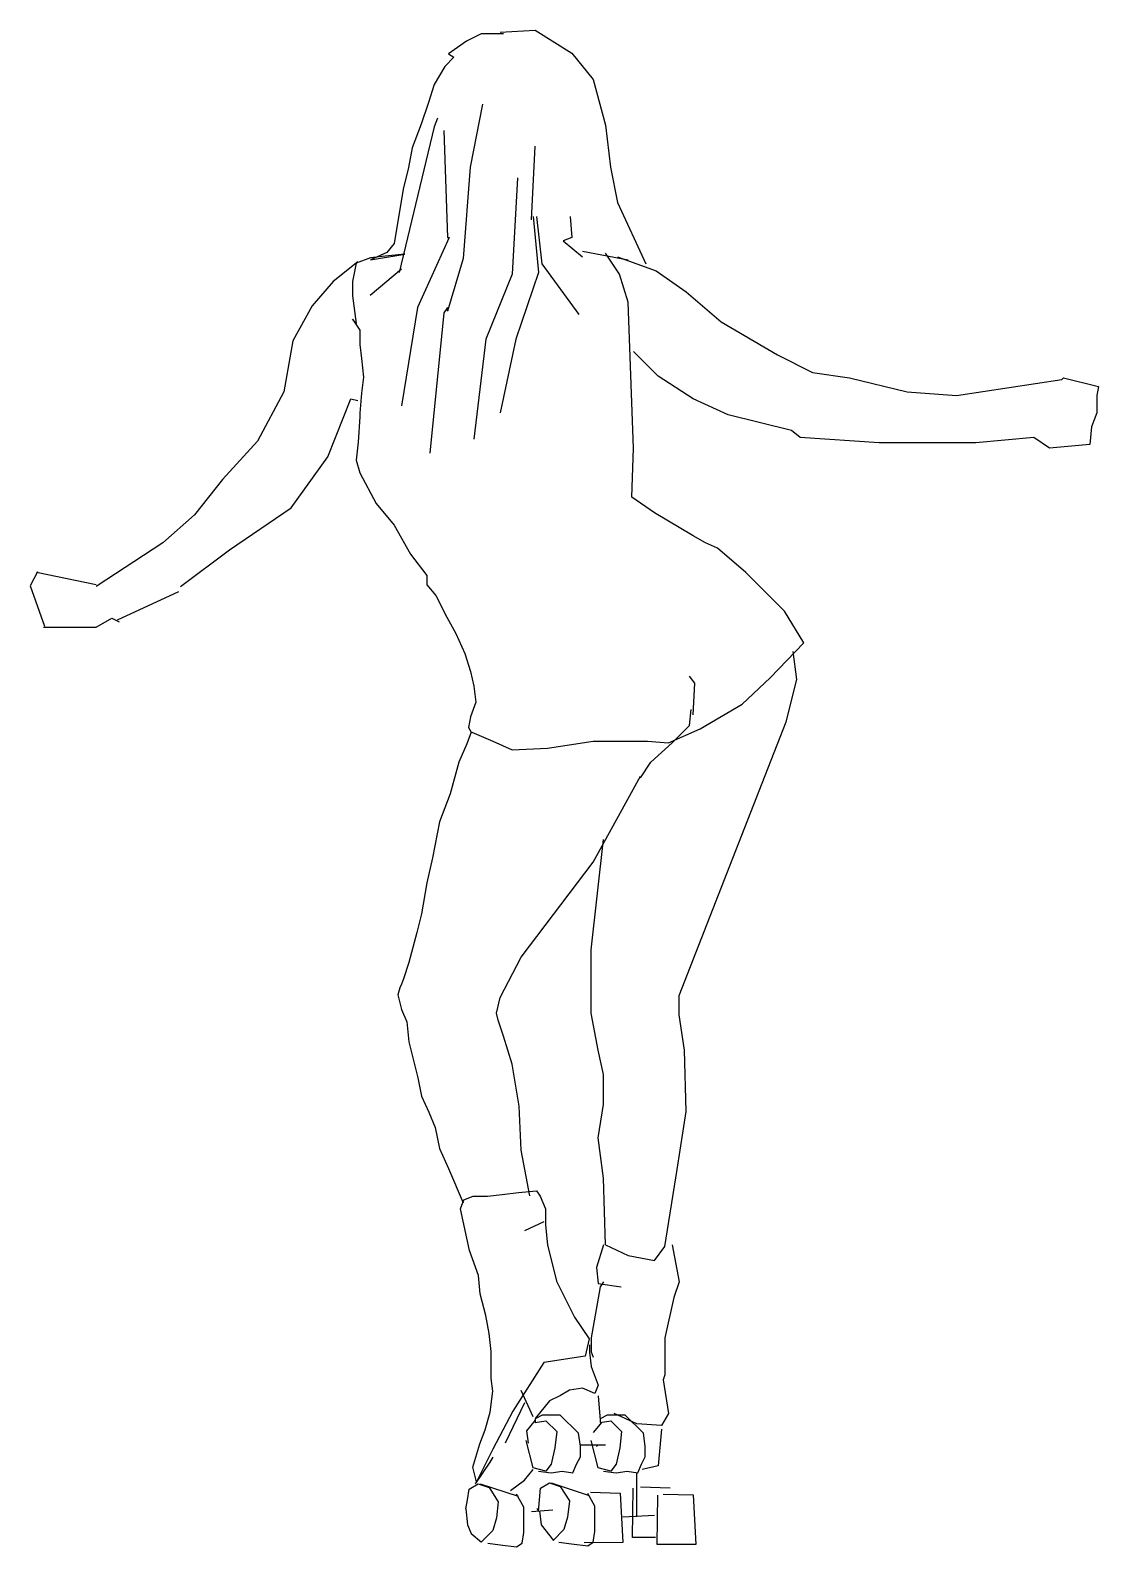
# Model space of a CAD drawing. Extents: x 2769 to 3828, y -2840 to -1337.
import ezdxf

# ---------------------------------------------------------------- set-up
doc = ezdxf.new("R2010")
doc.units = 0
doc.header["$LTSCALE"] = 1270
doc.header["$MEASUREMENT"] = 0
doc.layers.get('0').update_dxf_attribs({"linetype": 'CONTINUOUS'})

msp = doc.modelspace()

# ---------------------------------------------------------------- linework, layer by layer
at = {"linetype": 'CONTINUOUS'}
for p, q in [((3234.3, -1338.9), (3269.1, -1337.1)), ((3269.1, -1337.1), (3305.6, -1359.8)), ((3201.2, -1347.8), (3183.2, -1360.4)), ((3215.6, -1340.7), (3201.2, -1347.8)), ((3237.7, -1340.5), (3215.6, -1340.7)), ((3188.6, -1363.9), (3179.6, -1373)), ((3183.2, -1360.4), (3188.6, -1363.9)), ((3305.6, -1359.8), (3326.5, -1385.9)), ((3179.6, -1373), (3168.9, -1390.9)), ((3168.9, -1390.9), (3163.5, -1408.7)), ((3326.5, -1385.9), (3338.7, -1431.1)), ((3163.5, -1408.7), (3156.3, -1430.2)), ((3216.9, -1410.2), (3204.7, -1472.9)), ((3172.5, -1424.1), (3169, -1432.8)), ((3169, -1432.8), (3134.2, -1577.3)), ((3156.3, -1430.2), (3147.3, -1453.5)), ((3178.6, -1436.3), (3182.1, -1542.5)), ((3338.7, -1431.1), (3343.9, -1472.9)), ((3147.3, -1453.5), (3143.7, -1473.2)), ((3265.6, -1525.1), (3269.1, -1452)), ((3143.7, -1473.2), (3138.3, -1494.7)), ((3204.7, -1472.9), (3197.7, -1563.3)), ((3343.9, -1472.9), (3350.8, -1507.7)), ((3251.7, -1483.3), (3246.4, -1579)), ((3138.3, -1494.7), (3129.3, -1548.5)), ((3350.8, -1507.7), (3378.7, -1568.6)), ((3267.3, -1521.6), (3272.5, -1577.3)), ((3276, -1568.6), (3270.8, -1521.6)), ((3303.9, -1521.6), (3305.6, -1542.5)), ((3129.3, -1548.5), (3122.1, -1557.4)), ((3183.8, -1542.5), (3152.5, -1612.1)), ((3182.1, -1542.5), (3183.8, -1542.5)), ((3305.6, -1542.5), (3296.9, -1545.9)), ((3296.9, -1545.9), (3316, -1561.6)), ((3106, -1562.7), (3091.7, -1568.1)), ((3122.1, -1557.4), (3106, -1564.6)), ((3106, -1564.6), (3140.1, -1559.2)), ((3120.4, -1561), (3106, -1562.7)), ((3140.1, -1559.2), (3120.4, -1561)), ((3197.7, -1563.3), (3182.1, -1615.5)), ((3361.3, -1565.1), (3316, -1556.4)), ((3352.6, -1579), (3338.7, -1558.1)), ((3350.8, -1561.6), (3389.1, -1575.5)), ((3093.3, -1566.8), (3069, -1586)), ((3091.7, -1568.1), (3088.1, -1586)), ((3136.8, -1573.8), (3105.5, -1599.9)), ((3272.5, -1577.3), (3249.9, -1643.4)), ((3312.6, -1619), (3276, -1568.6)), ((3389.1, -1575.5), (3418.7, -1596.4)), ((3069, -1586), (3048.1, -1610.3)), ((3088.1, -1586), (3088.1, -1600.3)), ((3246.4, -1579), (3220.3, -1643.4)), ((3361.3, -1606.8), (3352.6, -1579)), ((3088.1, -1600.3), (3091.7, -1627.7)), ((3366.5, -1751.3), (3361.3, -1606.8)), ((3418.7, -1596.4), (3453.5, -1626)), ((3048.1, -1610.3), (3028.9, -1645.1)), ((3088.2, -1623.6), (3095.3, -1634.3)), ((3091.7, -1627.7), (3088.2, -1623.6)), ((3152.5, -1612.1), (3136.8, -1709.5)), ((3178.6, -1617.3), (3164.7, -1756.5)), ((3182.1, -1612.1), (3178.6, -1617.3)), ((3182.1, -1615.5), (3182.1, -1612.1)), ((3095.3, -1634.3), (3095.3, -1648.7)), ((3453.5, -1626), (3509.2, -1659)), ((3028.9, -1645.1), (3020.2, -1695.6)), ((3095.3, -1648.7), (3096.9, -1662.5)), ((3220.3, -1643.4), (3208.2, -1742.6)), ((3249.9, -1643.4), (3234.3, -1716.5)), ((3096.9, -1662.5), (3099, -1681)), ((3390.9, -1679.9), (3366.5, -1655.6)), ((3509.2, -1659), (3544, -1676.4)), ((3099, -1681), (3097.1, -1697)), ((3425.7, -1702.5), (3390.9, -1679.9)), ((3544, -1676.4), (3580.5, -1681.7)), ((3580.5, -1681.7), (3637.9, -1695.6)), ((3686.7, -1699.1), (3791.1, -1683.4)), ((3791.1, -1683.4), (3792.8, -1681.7)), ((3792.8, -1681.7), (3827.6, -1690.4)), ((3020.2, -1695.6), (2994.1, -1744.3)), ((3097.1, -1697), (3095.3, -1716.7)), ((3637.9, -1695.6), (3686.7, -1699.1)), ((3827.6, -1690.4), (3825.9, -1699.1)), ((3063.7, -1760), (3086.4, -1702.5)), ((3086.4, -1702.5), (3093.3, -1704.3)), ((3460.5, -1718.2), (3425.7, -1702.5)), ((3825.9, -1699.1), (3825.9, -1716.5)), ((3095.3, -1720.3), (3093.6, -1745.4)), ((3095.3, -1716.7), (3095.3, -1720.3)), ((3523.1, -1733.9), (3460.5, -1718.2)), ((3825.9, -1716.5), (3820.6, -1730.4)), ((3531.8, -1740.8), (3523.1, -1733.9)), ((3610.1, -1746), (3531.8, -1740.8)), ((3763.2, -1740.8), (3705.8, -1746)), ((3778.9, -1751.3), (3763.2, -1740.8)), ((3820.6, -1730.4), (3818.9, -1747.8)), ((2994.1, -1744.3), (2959.3, -1782.6)), ((3093.6, -1745.4), (3091.8, -1763.3)), ((3364.8, -1800), (3366.5, -1751.3)), ((3705.8, -1746), (3610.1, -1746)), ((3818.9, -1747.8), (3778.9, -1751.3)), ((3027.2, -1810.4), (3063.7, -1760)), ((3091.8, -1763.3), (3095.3, -1775.8)), ((2959.3, -1782.6), (2931.5, -1817.4)), ((3095.3, -1775.8), (3111.5, -1806.3)), ((3387.4, -1815.6), (3364.8, -1800)), ((2931.5, -1817.4), (2900.2, -1845.2)), ((2966.3, -1852.2), (3027.2, -1810.4)), ((3111.5, -1806.3), (3129.4, -1827.7)), ((3425.7, -1838.3), (3387.4, -1815.6)), ((3129.4, -1827.7), (3145.6, -1856.4)), ((2900.2, -1845.2), (2834.1, -1888.7)), ((3437.8, -1845.2), (3425.7, -1838.3)), ((3450, -1850.4), (3437.8, -1845.2)), ((2917.6, -1888.7), (2966.3, -1852.2)), ((3145.6, -1856.4), (3161.8, -1877.8)), ((3477.9, -1874.8), (3450, -1850.4)), ((2775.8, -1873.9), (2768.8, -1887.8)), ((2834.1, -1887), (2774.9, -1874.8)), ((3161.8, -1877.8), (3161.8, -1886.8)), ((3516.1, -1913.1), (3477.9, -1874.8)), ((2768.8, -1887.8), (2782.7, -1927.9)), ((2915.8, -1893.9), (2854.9, -1921.8)), ((3161.8, -1886.8), (3170.8, -1897.6)), ((3170.8, -1897.6), (3181.5, -1919.1)), ((2834.1, -1928.7), (2849.7, -1920)), ((2849.7, -1920), (2856.7, -1923.5)), ((3181.5, -1919.1), (3190.5, -1935.2)), ((3535.3, -1944.4), (3516.1, -1913.1)), ((2781.9, -1928.7), (2834.1, -1928.7)), ((3190.5, -1935.2), (3199.5, -1954.9)), ((3502.2, -1979.2), (3535.3, -1944.4)), ((3528.3, -1980.9), (3524.8, -1953.1)), ((3199.5, -1954.9), (3204.9, -1972.8)), ((3204.9, -1972.8), (3208.4, -1987.2)), ((3427.4, -1984.4), (3422.2, -1977.5)), ((3425.7, -2015.7), (3427.4, -1984.4)), ((3474.4, -2005.3), (3502.2, -1979.2)), ((3517.9, -2022.7), (3528.3, -1980.9)), ((3208.4, -1987.2), (3210.2, -2003.2)), ((3210.2, -2003.2), (3204.9, -2017.6)), ((3422.2, -2026.2), (3423.9, -2010.5)), ((3432.6, -2029.7), (3474.4, -2005.3)), ((3204.9, -2017.6), (3203, -2028.4)), ((3203, -2028.4), (3205.6, -2033.1)), ((3404.8, -2043.6), (3422.2, -2026.2)), ((3462.2, -2165.4), (3517.9, -2022.7)), ((3201.4, -2044.4), (3193.5, -2062.7)), ((3205.6, -2033.1), (3201.4, -2044.4)), ((3206.4, -2033.1), (3227.3, -2041.8)), ((3227.3, -2041.8), (3246.4, -2050.5)), ((3281.2, -2048.8), (3326.5, -2041.8)), ((3326.5, -2041.8), (3357.8, -2041.8)), ((3357.8, -2041.8), (3380.4, -2041.8)), ((3380.4, -2041.8), (3401.3, -2043.6)), ((3383.9, -2062.7), (3404.8, -2043.6)), ((3401.3, -2043.6), (3432.6, -2029.7)), ((3246.4, -2050.5), (3281.2, -2048.8)), ((3193.5, -2062.7), (3184.8, -2094.1)), ((3373.5, -2078.4), (3383.9, -2062.7)), ((3326.5, -2161.9), (3373.5, -2076.6)), ((3184.8, -2094.1), (3174.3, -2122)), ((3174.3, -2122), (3167.3, -2157.5)), ((3324.7, -2248.9), (3336.9, -2139.3)), ((3167.3, -2157.5), (3161.9, -2182.4)), ((3255.1, -2255.9), (3326.5, -2161.9)), ((3411.7, -2294.1), (3462.2, -2165.4)), ((3161.9, -2182.4), (3156.5, -2213)), ((3156.5, -2213), (3151.7, -2231.6)), ((3151.7, -2231.6), (3143.9, -2261.3)), ((3324.7, -2275), (3324.7, -2248.9)), ((3143.9, -2261.3), (3138.5, -2277.4)), ((3234.3, -2295.9), (3255.1, -2255.9)), ((3136.7, -2282.8), (3134.9, -2286.3)), ((3138.5, -2277.4), (3136.7, -2282.8)), ((3324.7, -2311.5), (3324.7, -2275)), ((3134.9, -2286.3), (3133.1, -2293.4)), ((3133.1, -2293.4), (3136.7, -2307.8)), ((3230.8, -2311.5), (3234.3, -2295.9)), ((3411.7, -2313.3), (3411.7, -2294.1)), ((3136.7, -2307.8), (3142.1, -2320.3)), ((3232.5, -2318.5), (3230.8, -2311.5)), ((3331.7, -2348.1), (3324.7, -2311.5)), ((3417, -2348.1), (3411.7, -2313.3)), ((3142.1, -2320.3), (3143.9, -2340.1)), ((3237.7, -2334.2), (3232.5, -2318.5)), ((3143.9, -2340.1), (3152.9, -2375.8)), ((3246.4, -2362), (3237.7, -2334.2)), ((3336.9, -2372.4), (3331.7, -2348.1)), ((3418.7, -2409), (3417, -2348.1)), ((3253.4, -2403.8), (3246.4, -2362)), ((3336.9, -2402), (3336.9, -2372.4)), ((3152.9, -2375.8), (3156.5, -2393.8)), ((3156.5, -2393.8), (3163.7, -2409.8)), ((3255.1, -2447.3), (3253.4, -2403.8)), ((3331.7, -2435.1), (3336.9, -2402)), ((3163.7, -2409.8), (3170.1, -2424.8)), ((3410, -2466.4), (3418.7, -2409)), ((3170.1, -2424.8), (3174.4, -2445.8)), ((3336.9, -2475.1), (3331.7, -2435.1)), ((3174.4, -2445.8), (3183.4, -2465.4)), ((3263.8, -2492.5), (3255.1, -2447.3)), ((3183.4, -2465.4), (3197.7, -2499.5)), ((3338.7, -2541.2), (3336.9, -2475.1)), ((3397.8, -2543), (3410, -2466.4)), ((3198.6, -2496.6), (3207.6, -2493)), ((3207.6, -2493), (3222, -2493)), ((3222, -2493), (3236.3, -2491.3)), ((3236.3, -2491.3), (3252.5, -2489.5)), ((3252.5, -2489.5), (3270.5, -2487.6)), ((3270.5, -2487.6), (3274, -2493)), ((3274, -2493), (3279.4, -2505.5)), ((3195.1, -2505.5), (3198.6, -2496.6)), ((3203.9, -2546.8), (3195.1, -2505.5)), ((3279.4, -2505.5), (3279.4, -2521.6)), ((3277.8, -2518.6), (3258.6, -2527.3)), ((3279.4, -2521.6), (3281.2, -2541.3)), ((3212.9, -2571.8), (3203.9, -2546.8)), ((3281.2, -2541.3), (3290.2, -2577.1)), ((3336.9, -2541.2), (3330, -2563.8)), ((3338.7, -2541.2), (3361.3, -2551.7)), ((3361.3, -2551.7), (3387.4, -2556.9)), ((3387.4, -2556.9), (3397.8, -2543)), ((3404.8, -2541.2), (3411.7, -2577.8)), ((3330, -2563.8), (3331.7, -2579.5)), ((3214.7, -2589.7), (3212.9, -2571.8)), ((3290.2, -2577.1), (3308.2, -2612.9)), ((3333.4, -2583), (3324.7, -2633.4)), ((3331.7, -2579.5), (3354.3, -2583)), ((3336.9, -2577.8), (3333.4, -2583)), ((3411.7, -2577.8), (3406.5, -2593.4)), ((3220.1, -2611.3), (3214.7, -2589.7)), ((3406.5, -2593.4), (3397.8, -2633.4)), ((3223.6, -2629.1), (3220.1, -2611.3)), ((3308.2, -2612.9), (3322.5, -2634.4)), ((3225.5, -2647), (3223.6, -2629.1)), ((3322.5, -2634.4), (3318.6, -2651.7)), ((3323, -2640.4), (3323, -2647.5)), ((3324.7, -2633.4), (3324.7, -2647.4)), ((3397.8, -2633.4), (3397.8, -2670)), ((3225.5, -2661.4), (3225.5, -2647)), ((3277.7, -2658), (3247, -2706.3)), ((3318.6, -2651.7), (3277.7, -2658)), ((3323, -2647.5), (3324.7, -2661.9)), ((3324.7, -2647.4), (3326.5, -2652.6)), ((3225.5, -2673.9), (3225.5, -2661.4)), ((3227.3, -2686.3), (3225.5, -2673.9)), ((3324.7, -2661.9), (3331.6, -2680.4)), ((3397.8, -2670), (3396.1, -2675.2)), ((3396.1, -2675.2), (3401.3, -2708.3)), ((3224.7, -2707.3), (3227.3, -2686.3)), ((3267.3, -2711.7), (3255.1, -2685.6)), ((3294.3, -2690.6), (3283.5, -2695.9)), ((3303.3, -2685.2), (3294.3, -2690.6)), ((3315.9, -2683.4), (3303.3, -2685.2)), ((3328.3, -2688.8), (3315.9, -2683.4)), ((3331.6, -2680.4), (3328.3, -2688.8)), ((3331.7, -2690.9), (3333.4, -2715.2)), ((3258.6, -2697.8), (3239.5, -2737.8)), ((3283.5, -2695.9), (3269.1, -2713.4)), ((3219.5, -2724.7), (3224.7, -2707.3)), ((3247, -2706.3), (3227.3, -2743.8)), ((3269.1, -2715.2), (3260.4, -2725.7)), ((3276.1, -2710.2), (3269.1, -2713.8)), ((3269.1, -2713.8), (3269.1, -2717.4)), ((3269.1, -2717.4), (3279.7, -2715.6)), ((3286.9, -2710.2), (3276.1, -2710.2)), ((3279.7, -2715.6), (3290.5, -2726.4)), ((3294, -2710.2), (3286.9, -2710.2)), ((3312, -2728.1), (3294, -2710.2)), ((3335.2, -2717), (3326.5, -2727.4)), ((3340.5, -2710.2), (3333.4, -2713.8)), ((3333.4, -2713.8), (3333.4, -2717.4)), ((3333.4, -2717.4), (3344.1, -2715.6)), ((3351.3, -2710.2), (3340.5, -2710.2)), ((3344.1, -2715.6), (3354.8, -2726.4)), ((3370, -2718.7), (3347.4, -2708.3)), ((3358.4, -2710.2), (3351.3, -2710.2)), ((3376.4, -2728.1), (3358.4, -2710.2)), ((3394.3, -2720.4), (3370, -2718.7)), ((3401.3, -2708.3), (3394.3, -2720.4)), ((3214.3, -2738.7), (3219.5, -2724.7)), ((3267.2, -2762.2), (3260.1, -2735.3)), ((3260.4, -2725.7), (3262.1, -2737.8)), ((3290.5, -2726.4), (3288.6, -2742.4)), ((3313.9, -2740.7), (3312, -2728.1)), ((3331.6, -2762.2), (3324.5, -2735.3)), ((3354.8, -2726.4), (3353, -2742.4)), ((3378.2, -2740.7), (3376.4, -2728.1)), ((3394.3, -2723.9), (3390.9, -2760.5)), ((3207.5, -2761.8), (3214.3, -2738.7)), ((3227.3, -2743.8), (3211.1, -2776.1)), ((3288.6, -2742.4), (3285.1, -2758.6)), ((3313.9, -2751.4), (3313.9, -2740.7)), ((3314.3, -2739.6), (3338.7, -2739.6)), ((3331.7, -2739.6), (3330, -2741.3)), ((3353, -2742.4), (3349.4, -2758.6)), ((3378.2, -2751.4), (3378.2, -2740.7)), ((3211.1, -2776.1), (3207.5, -2761.8)), ((3224.2, -2756.8), (3209.8, -2778.3)), ((3227.3, -2751.8), (3224.2, -2756.8)), ((3258.6, -2774.4), (3267.3, -2763.9)), ((3279.7, -2765.7), (3267.2, -2762.2)), ((3272.5, -2765.7), (3285.1, -2767.4)), ((3285.1, -2758.6), (3279.7, -2765.7)), ((3285.1, -2767.4), (3295.9, -2765.7)), ((3295.9, -2765.7), (3306.6, -2767.4)), ((3306.6, -2767.4), (3310.2, -2758.6)), ((3310.2, -2758.6), (3313.9, -2751.4)), ((3344.1, -2765.7), (3331.6, -2762.2)), ((3336.9, -2765.7), (3349.4, -2767.4)), ((3349.4, -2758.6), (3344.1, -2765.7)), ((3349.4, -2767.4), (3360.2, -2765.7)), ((3360.2, -2765.7), (3371, -2767.4)), ((3371, -2767.4), (3374.6, -2758.6)), ((3374.6, -2758.6), (3378.2, -2751.4)), ((3390.9, -2760.5), (3375.2, -2763.9)), ((3203.8, -2783.4), (3212.8, -2778.1)), ((3212.8, -2778.1), (3223.6, -2781.7)), ((3252.5, -2790.9), (3214.9, -2778.5)), ((3244.7, -2784.8), (3258.6, -2774.4)), ((3274.3, -2782.6), (3283.2, -2777.2)), ((3283.2, -2777.2), (3294, -2780.8)), ((3323, -2790), (3285.3, -2777.6)), ((3294, -2780.8), (3303.1, -2795.2)), ((3370, -2810.9), (3370, -2767.4)), ((3200.3, -2803.1), (3202, -2794.2)), ((3202, -2794.2), (3203.8, -2783.4)), ((3223.6, -2781.7), (3232.6, -2796)), ((3232.6, -2796), (3230.8, -2812)), ((3257.9, -2801.3), (3250.7, -2788.6)), ((3272.5, -2805.6), (3274.3, -2782.6)), ((3303.1, -2795.2), (3301.3, -2811.1)), ((3328.4, -2800.4), (3321.2, -2787.8)), ((3323.9, -2786.6), (3353.5, -2787.3)), ((3353.5, -2787.3), (3356.1, -2836.5)), ((3365.6, -2831.3), (3366.4, -2782.4)), ((3373.5, -2781.3), (3403, -2782.1)), ((3390, -2838.4), (3390.8, -2789.5)), ((3396.1, -2788.3), (3425.7, -2789.1)), ((3425.7, -2789.1), (3428.4, -2838.2)), ((3200.3, -2803.1), (3202.1, -2818.7)), ((3257.9, -2813.8), (3257.9, -2801.3)), ((3265.6, -2805.7), (3286.5, -2804)), ((3270.8, -2802.2), (3272.5, -2805.6)), ((3273.4, -2804.8), (3275.2, -2818.7)), ((3301.3, -2811.1), (3297.7, -2823.6)), ((3328.4, -2812.9), (3328.4, -2800.4)), ((3356.1, -2810.9), (3387.4, -2809.2)), ((3202.1, -2818.7), (3205.6, -2827.4)), ((3227.2, -2824.5), (3216.4, -2835.3)), ((3230.8, -2812), (3227.2, -2824.5)), ((3256.1, -2837), (3257.9, -2826.3)), ((3257.9, -2826.3), (3257.9, -2813.8)), ((3275.2, -2818.7), (3287.3, -2834.4)), ((3297.7, -2823.6), (3286.9, -2834.4)), ((3326.6, -2836.1), (3328.4, -2825.4)), ((3328.4, -2825.4), (3328.4, -2812.9)), ((3205.6, -2827.4), (3216, -2836.1)), ((3222.1, -2837), (3234.5, -2838.7)), ((3234.5, -2838.7), (3250.7, -2840.5)), ((3250.7, -2840.5), (3256.1, -2837)), ((3292.6, -2836.1), (3305, -2837.8)), ((3305, -2837.8), (3321.2, -2839.6)), ((3356.1, -2836.5), (3317.8, -2836.7)), ((3321.2, -2839.6), (3326.6, -2836.1)), ((3388.3, -2831.4), (3365.6, -2831.3)), ((3428.4, -2838.2), (3390, -2838.4))]:
    msp.add_line(p, q, dxfattribs=at)

doc.saveas('drawing.dxf')
